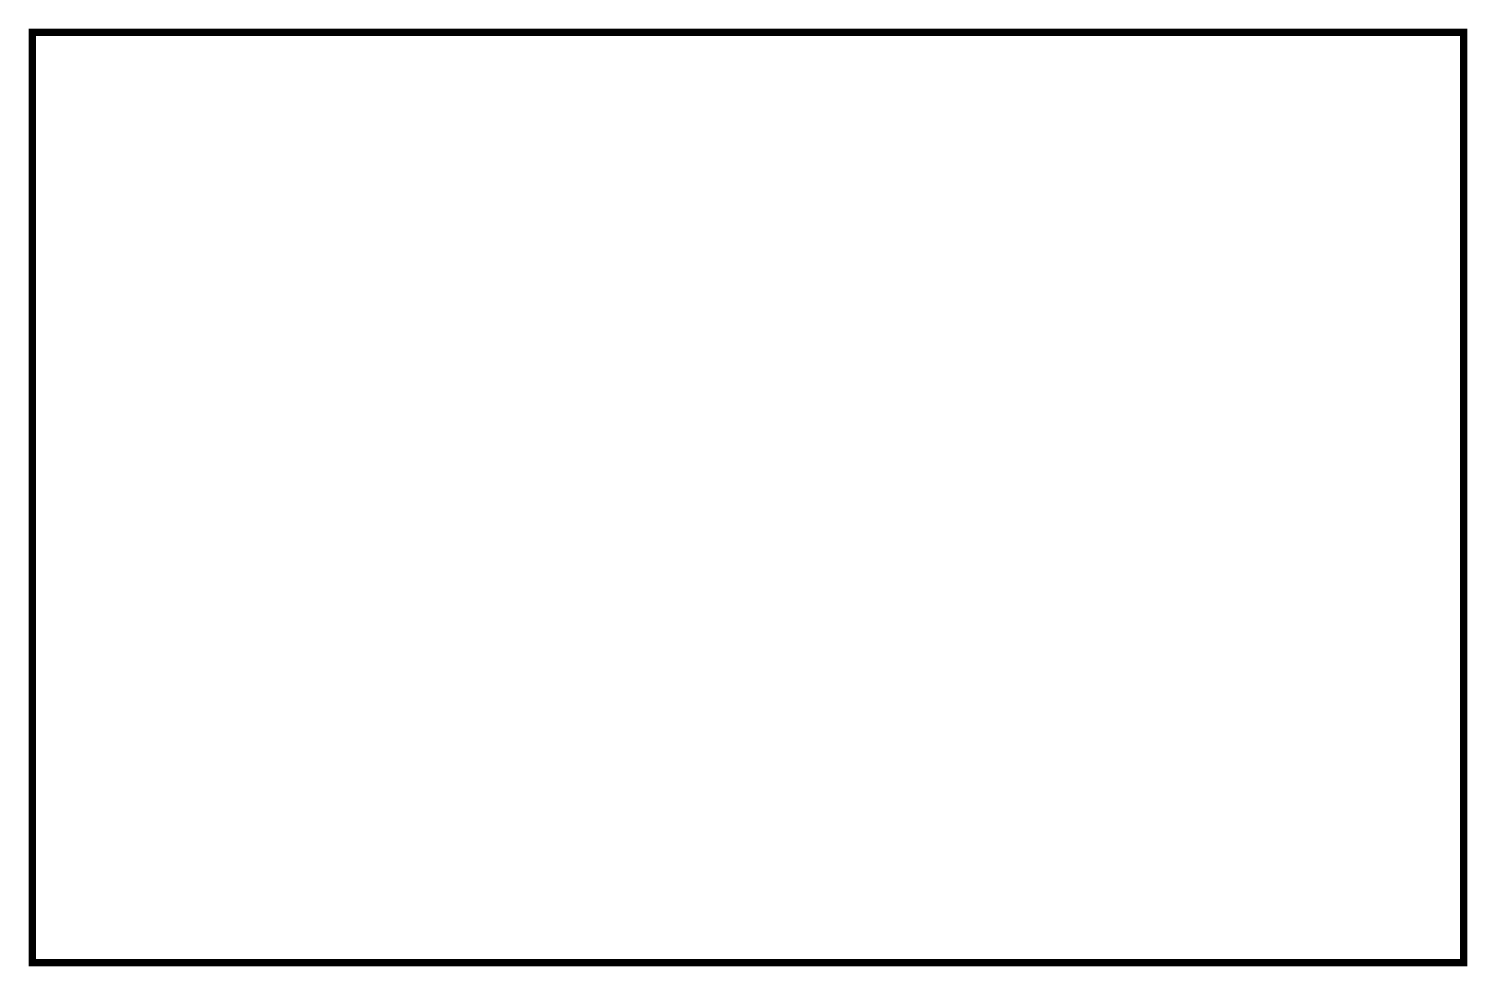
# Model space of a CAD drawing. Header units: millimetres. Extents: x 104 to 306, y -100 to 30.
import ezdxf

# ---------------------------------------------------------------- set-up
doc = ezdxf.new("R2010")
doc.units = ezdxf.units.MM

msp = doc.modelspace()

# ---------------------------------------------------------------- linework, layer by layer
at = {"const_width": 1}
msp.add_lwpolyline([(105, 30), (305, 30), (305, -100), (105, -100)], close=True, dxfattribs=at)

doc.saveas('drawing.dxf')
